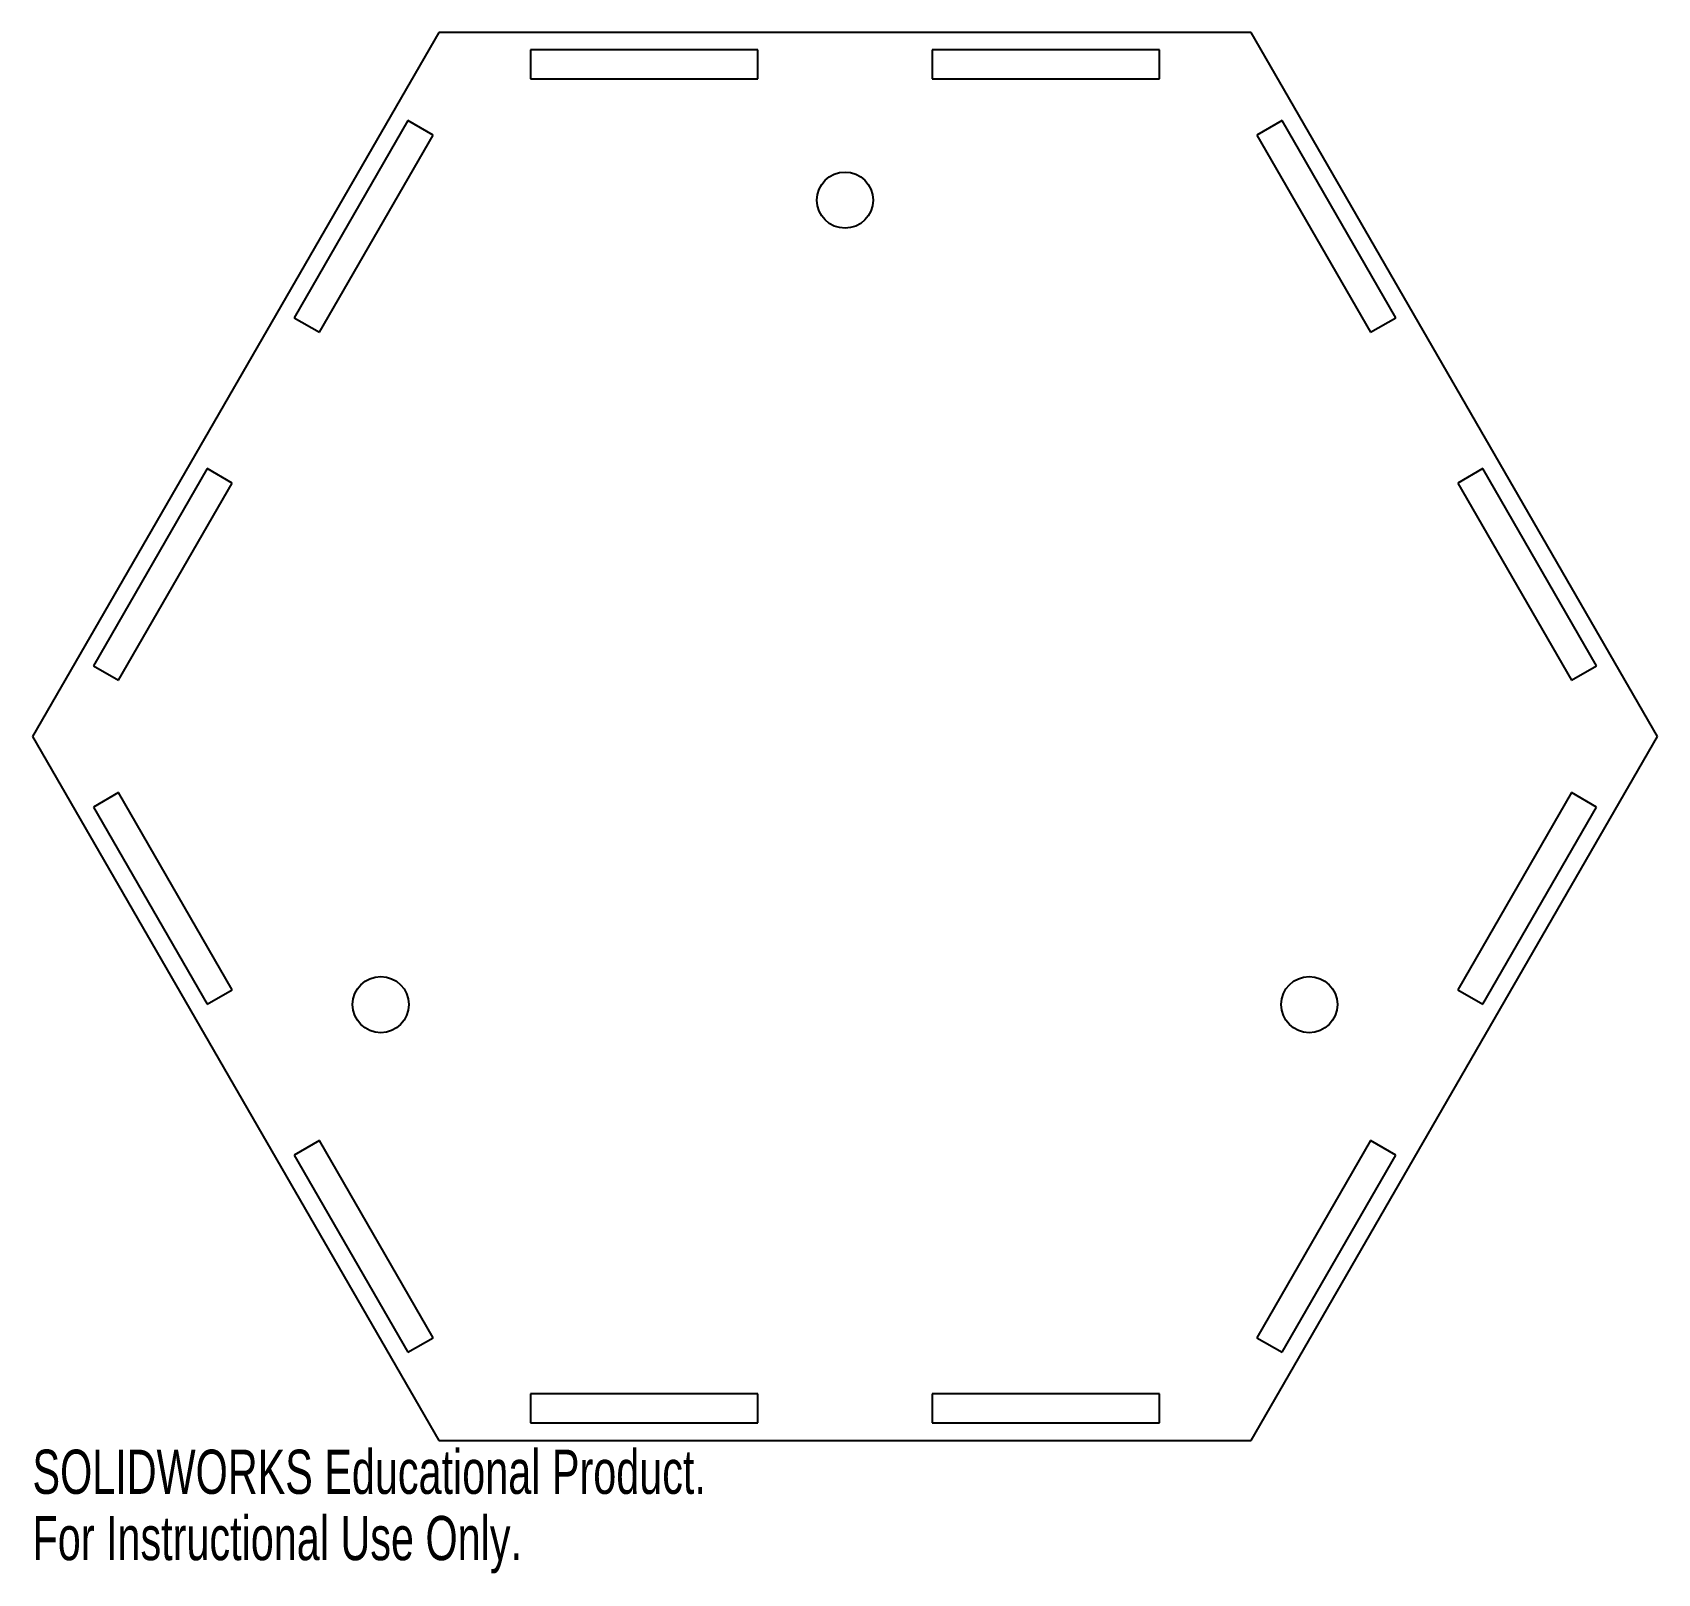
# Model space of a CAD drawing. Header units: inches. Extents: x -3.5 to 3.5, y -3.6 to 3.03.
import ezdxf

# ---------------------------------------------------------------- set-up
doc = ezdxf.new("R2010")
doc.units = ezdxf.units.IN
doc.header["$MEASUREMENT"] = 0
doc.styles.add('SLDTEXTSTYLE0', font='TXT', dxfattribs={"width": 0.7})

msp = doc.modelspace()

# ---------------------------------------------------------------- linework, layer by layer
at = {"color": 7, "linetype": 'Continuous', "lineweight": 25}
for p, q in [((-1.75, 3.0311), (-3.5, 0)), ((1.75, 3.0311), (-1.75, 3.0311)), ((3.5, 0), (1.75, 3.0311)), ((-0.375, 2.9561), (-1.355, 2.9561)), ((-1.355, 2.9561), (-1.355, 2.8311)), ((-0.375, 2.8311), (-0.375, 2.9561)), ((1.355, 2.9561), (0.375, 2.9561)), ((0.375, 2.9561), (0.375, 2.8311)), ((1.355, 2.8311), (1.355, 2.9561)), ((-1.355, 2.8311), (-0.375, 2.8311)), ((0.375, 2.8311), (1.355, 2.8311)), ((-1.8825, 2.6515), (-2.3725, 1.8028)), ((-1.7743, 2.589), (-1.8825, 2.6515)), ((1.8825, 2.6515), (1.7743, 2.589)), ((2.3725, 1.8028), (1.8825, 2.6515)), ((-2.2643, 1.7403), (-1.7743, 2.589)), ((1.7743, 2.589), (2.2643, 1.7403)), ((-2.3725, 1.8028), (-2.2643, 1.7403)), ((2.2643, 1.7403), (2.3725, 1.8028)), ((-2.7475, 1.1533), (-3.2375, 0.3046)), ((-2.6393, 1.0908), (-2.7475, 1.1533)), ((2.7475, 1.1533), (2.6393, 1.0908)), ((3.2375, 0.3046), (2.7475, 1.1533)), ((-3.1293, 0.2421), (-2.6393, 1.0908)), ((2.6393, 1.0908), (3.1293, 0.2421)), ((-3.2375, 0.3046), (-3.1293, 0.2421)), ((3.1293, 0.2421), (3.2375, 0.3046)), ((-3.5, 0), (-1.75, -3.0311)), ((1.75, -3.0311), (3.5, 0)), ((-3.1293, -0.2421), (-3.2375, -0.3046)), ((-2.6393, -1.0908), (-3.1293, -0.2421)), ((3.1293, -0.2421), (2.6393, -1.0908)), ((3.2375, -0.3046), (3.1293, -0.2421)), ((-3.2375, -0.3046), (-2.7475, -1.1533)), ((2.7475, -1.1533), (3.2375, -0.3046)), ((-2.7475, -1.1533), (-2.6393, -1.0908)), ((2.6393, -1.0908), (2.7475, -1.1533)), ((-2.2643, -1.7403), (-2.3725, -1.8028)), ((-1.7743, -2.589), (-2.2643, -1.7403)), ((2.2643, -1.7403), (1.7743, -2.589)), ((2.3725, -1.8028), (2.2643, -1.7403)), ((-2.3725, -1.8028), (-1.8825, -2.6515)), ((1.8825, -2.6515), (2.3725, -1.8028)), ((-1.8825, -2.6515), (-1.7743, -2.589)), ((1.7743, -2.589), (1.8825, -2.6515)), ((-1.355, -2.8311), (-1.355, -2.9561)), ((-0.375, -2.8311), (-1.355, -2.8311)), ((-0.375, -2.9561), (-0.375, -2.8311)), ((1.355, -2.8311), (0.375, -2.8311)), ((0.375, -2.8311), (0.375, -2.9561)), ((1.355, -2.9561), (1.355, -2.8311)), ((-1.355, -2.9561), (-0.375, -2.9561)), ((0.375, -2.9561), (1.355, -2.9561)), ((-1.75, -3.0311), (1.75, -3.0311))]:
    msp.add_line(p, q, dxfattribs=at)
for centre in [(0, 2.3094), (-2, -1.1547), (2, -1.1547)]:
    msp.add_circle(centre, 0.121, dxfattribs=at)

# ---------------------------------------------------------------- texts
at = {"color": 7, "linetype": 'Continuous', "char_height": 0.1903, "attachment_point": 1, "style": 'SLDTEXTSTYLE0'}
for s, insert in [('SOLIDWORKS Educational Product.', (-3.5, -3.0712)), ('For Instructional Use Only.', (-3.5, -3.3567))]:
    msp.add_mtext(s, dxfattribs=dict(at, insert=insert))

doc.saveas('drawing.dxf')
